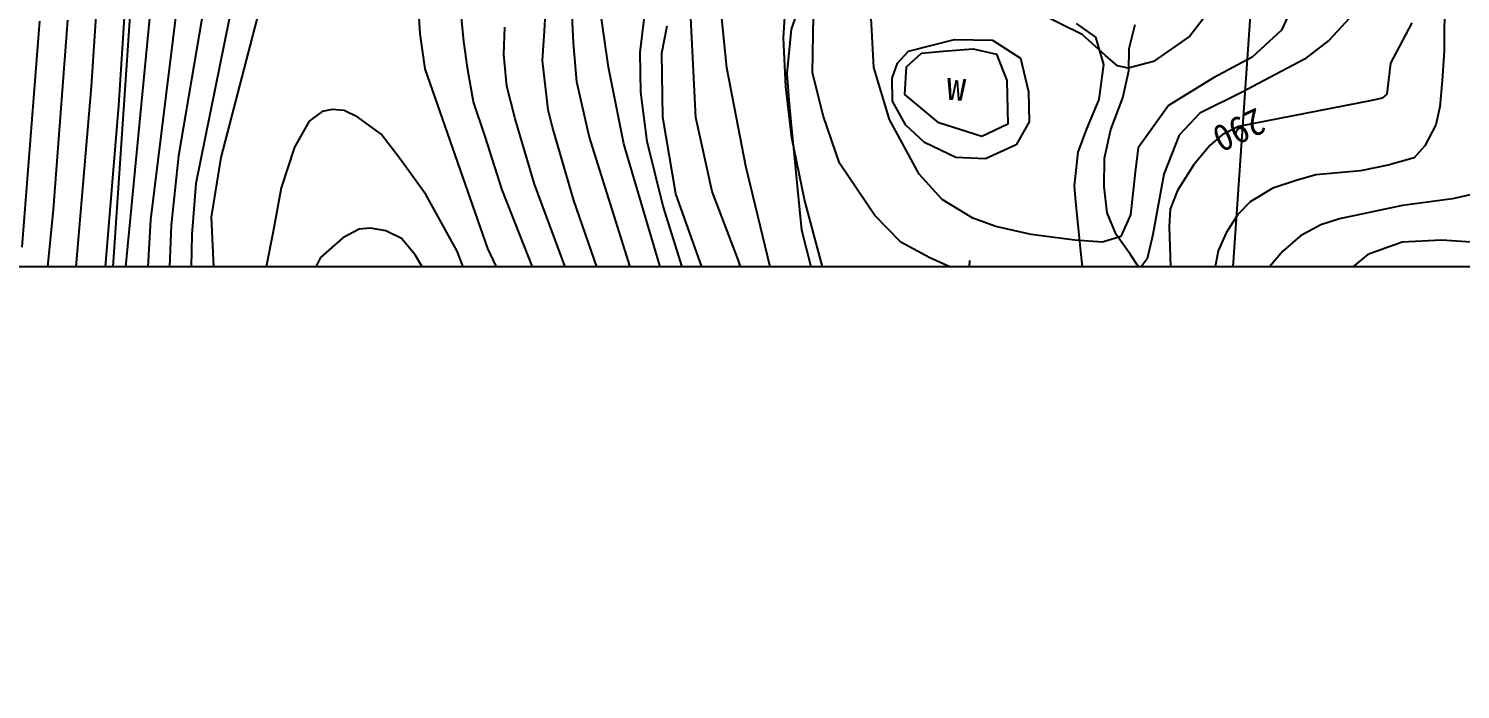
# Model space of a CAD drawing. Header units: millimetres. Extents: x 9574 to 10370, y 1103 to 1809.
# Drawn here: x 9757.6 to 9885.7, y 1363.4 to 1422.4 of the extents above; entities that cross this region are included whole.
import ezdxf
from ezdxf.xclip import XClip

# ---------------------------------------------------------------- set-up
doc = ezdxf.new("R2010")
doc.units = ezdxf.units.MM
doc.header["$LTSCALE"] = 10
doc.header["$MEASUREMENT"] = 0
doc.header["$XCLIPFRAME"] = 2
doc.layers.add('TX-PAPR', color=2, linetype='Continuous', plot=False)
doc.layers.add('TZ-BASE', color=253, linetype='Continuous')
doc.styles.add('HANA', font='GulimChe.ttf')

# ---------------------------------------------------------------- blocks, each defined once
blk = doc.blocks.new('JD-DHGFJ67SF3CG')
at = {"layer": 'TZ-BASE'}
for p, q in [((197.66, -183.84), (223.29, 192.03)), ((97.46, -183.4), (122.65, 186.02)), ((120.35, -42.65, 300), (114.49, -65.24, 300)), ((116.46, -46.78, 299), (112.26, -67.55, 299)), ((167.44, -57.67, 289), (167.58, -48.4, 289)), ((132.32, -54.19, 300), (132.07, -49.78, 300)), ((143.46, -53.91, 297), (143.67, -49.8, 297)), ((211.44, -49.41, 288), (209.41, -53.85, 288)), ((103.39, -51.23, 294), (102.88, -58.89, 294)), ((136.23, -54.87, 299), (135.88, -51.18, 299)), ((165.54, -53.78, 287.91), (166.71, -50.52, 287.91)), ((203.78, -50.99, 287), (201.2, -54.4, 287)), ((223.99, -50.53, 291), (223.96, -55.69, 291)), ((105.91, -51.33, 295), (105.32, -60.58, 295)), ((110.52, -52, 297), (108.2, -70.82, 297)), ((112.99, -51.62, 298), (110.7, -65.08, 298)), ((146.05, -55, 296), (145.88, -51.95, 296)), ((149.17, -57.17, 295), (148.35, -51.37, 295)), ((152, -55.85, 294), (152.5, -51.9, 294)), ((159.76, -57.21, 291), (159.28, -52.48, 291)), ((164.84, -54.55, 290), (165.05, -51.26, 290)), ((172.92, -57.18, 288), (172.64, -52.21, 288)), ((191.56, -54.24, 287), (187.73, -52.37, 287)), ((215.81, -52.43, 289), (213.67, -54.76, 289)), ((98.25, -53.06, 292), (98.18, -54.17, 292)), ((100.77, -52.97, 293), (99.48, -69.88, 293)), ((108.09, -52.78, 296), (104.8, -87.17, 296)), ((139.81, -56.03, 298), (139.9, -53.59, 298)), ((153.95, -55.91, 293), (154.43, -53.46, 293)), ((157, -61.65, 292), (156.53, -52.76, 292)), ((165.16, -57.73, 287.91), (165.54, -53.78, 287.91)), ((191.03, -53.25, 287.91), (192.75, -54.48, 287.91)), ((195.77, -55.5, 272.43), (196.3, -53.36, 272.43)), ((221.07, -53.21, 290), (219.14, -56.82, 290)), ((98.18, -54.17, 292), (96.67, -73.26, 292)), ((132.76, -57.3, 300), (132.32, -54.19, 300)), ((136.59, -57.41, 299), (136.23, -54.87, 299)), ((143.28, -56.57, 297), (143.46, -53.91, 297)), ((146.35, -58.47, 296), (146.05, -55, 296)), ((165.03, -58.92, 290), (164.84, -54.55, 290)), ((176.03, -55.73, 287.91), (180.13, -54.7, 287.91)), ((180.13, -54.7, 287.91), (183.54, -54.75, 287.91)), ((183.54, -54.75, 287.91), (186.03, -56.35, 287.91)), ((193.66, -56.12, 287), (191.56, -54.24, 287)), ((192.75, -54.48, 287.91), (193.48, -56.92, 287.91)), ((201.2, -54.4, 287), (197.95, -56.66, 287)), ((209.41, -53.85, 288), (206.77, -56.27, 288)), ((213.67, -54.76, 289), (211.45, -56.46, 289)), ((140.07, -58.86, 298), (139.81, -56.03, 298)), ((152.08, -59.39, 294), (152, -55.85, 294)), ((154.05, -61.62, 293), (153.95, -55.91, 293)), ((175.05, -56.82, 287.91), (176.03, -55.73, 287.91)), ((175.84, -57.13, 287.14), (177.17, -55.91, 287.14)), ((177.17, -55.91, 287.14), (179.12, -55.73, 287.14)), ((179.12, -55.73, 287.14), (181.81, -55.53, 287.14)), ((181.81, -55.53, 287.14), (183.91, -55.99, 287.14)), ((183.91, -55.99, 287.14), (184.83, -58.37, 287.14)), ((186.03, -56.35, 287.91), (186.77, -59.37, 287.91)), ((194.71, -57.05, 287), (193.66, -56.12, 287)), ((195.74, -57.49, 272.43), (195.77, -55.5, 272.43)), ((206.77, -56.27, 288), (203.3, -58.13, 288)), ((223.96, -55.69, 291), (223.78, -58.35, 291)), ((138.38, -73.37, 300), (132.76, -57.3, 300)), ((137.08, -60.26, 299), (136.59, -57.41, 299)), ((143.79, -60.98, 297), (143.28, -56.57, 297)), ((150.54, -64.01, 295), (149.17, -57.17, 295)), ((161.47, -66.01, 291), (159.76, -57.21, 291)), ((174.33, -61.85, 288), (172.92, -57.18, 288)), ((174.56, -58.15, 287.91), (175.05, -56.82, 287.91)), ((175.69, -59.62, 287.14), (175.84, -57.13, 287.14)), ((193.48, -56.92, 287.91), (193.05, -60.06, 287.91)), ((195.69, -57.24, 287), (194.71, -57.05, 287)), ((195.21, -59.9, 272.43), (195.74, -57.49, 272.43)), ((197.95, -56.66, 287), (195.69, -57.24, 287)), ((211.45, -56.46, 289), (205.81, -59.42, 289)), ((219.14, -56.82, 290), (218.83, -59.57, 290)), ((102.88, -58.89, 294), (101.32, -77.3, 294)), ((140.83, -61.79, 298), (140.07, -58.86, 298)), ((147.45, -63.34, 296), (146.35, -58.47, 296)), ((165.57, -63.49, 290), (165.03, -58.92, 290)), ((165.34, -60.12, 287.91), (165.16, -57.73, 287.91)), ((168.41, -61.57, 289), (167.44, -57.67, 289)), ((174.6, -60.21, 287.91), (174.56, -58.15, 287.91)), ((184.83, -58.37, 287.14), (184.91, -62.26, 287.14)), ((203.3, -58.13, 288), (199.29, -60.58, 288)), ((223.78, -58.35, 291), (223.57, -60.71, 291)), ((152.64, -63.82, 294), (152.08, -59.39, 294)), ((165.53, -62.06, 287.91), (165.34, -60.12, 287.91)), ((175.79, -62.35, 287.91), (174.6, -60.21, 287.91)), ((178.73, -62.15, 287.14), (175.69, -59.62, 287.14)), ((186.77, -59.37, 287.91), (186.82, -62.05, 287.91)), ((193.05, -60.06, 287.91), (191.95, -62.69, 287.91)), ((194.14, -62.73, 272.43), (195.21, -59.9, 272.43)), ((205.81, -59.42, 289), (202.09, -61.27, 289)), ((217.49, -60.14, 290), (205.56, -62.47, 290)), ((218.41, -59.94, 290), (217.49, -60.14, 290)), ((218.83, -59.57, 290), (218.41, -59.94, 290)), ((105.32, -60.58, 295), (104.1, -75.26, 295)), ((123.55, -61.12, 301), (122.4, -61.99, 301)), ((124.44, -60.96, 301), (123.55, -61.12, 301)), ((125.53, -61.04, 301), (124.44, -60.96, 301)), ((126.73, -61.63, 301), (125.53, -61.04, 301)), ((138.13, -63.36, 299), (137.08, -60.26, 299)), ((144.16, -62.52, 297), (143.79, -60.98, 297)), ((199.29, -60.58, 288), (196.56, -64.36, 288)), ((202.09, -61.27, 289), (200.23, -63.25, 289)), ((223.57, -60.71, 291), (223.22, -62.33, 291)), ((122.4, -61.99, 301), (121.07, -64.31, 301)), ((128.82, -63.16, 301), (126.73, -61.63, 301)), ((142.56, -67.63, 298), (140.83, -61.79, 298)), ((146.06, -69.08, 297), (144.16, -62.52, 297)), ((155.21, -68.5, 293), (154.05, -61.62, 293)), ((158.44, -68.29, 292), (157, -61.65, 292)), ((165.86, -65.32, 287.91), (165.53, -62.06, 287.91)), ((169.86, -65.75, 289), (168.41, -61.57, 289)), ((176.97, -66.73, 288), (174.33, -61.85, 288)), ((177.45, -63.89, 287.91), (175.79, -62.35, 287.91)), ((182.58, -63.35, 287.14), (178.73, -62.15, 287.14)), ((184.91, -62.26, 287.14), (182.58, -63.35, 287.14)), ((186.82, -62.05, 287.91), (185.66, -64.11, 287.91)), ((191.95, -62.69, 287.91), (191.17, -64.77, 287.91)), ((193.56, -65.3, 272.43), (194.14, -62.73, 272.43)), ((205.56, -62.47, 290), (204.08, -63.22, 290)), ((223.22, -62.33, 291), (222.22, -64.21, 291)), ((130.5, -65.32, 301), (128.82, -63.16, 301)), ((139.65, -68.14, 299), (138.13, -63.36, 299)), ((154.44, -85.67, 296), (147.45, -63.34, 296)), ((156.99, -85.72, 295), (150.54, -64.01, 295)), ((154.06, -69.6, 294), (152.64, -63.82, 294)), ((166.7, -68.99, 290), (165.57, -63.49, 290)), ((180.25, -65.23, 287.91), (177.45, -63.89, 287.91)), ((200.23, -63.25, 289), (198.87, -66.74, 289)), ((204.08, -63.22, 290), (202.98, -64.17, 290)), ((110.7, -65.08, 298), (110.04, -71.29, 298)), ((114.49, -65.24, 300), (113.63, -70.57, 300)), ((121.07, -64.31, 301), (119.88, -67.95, 301)), ((132.83, -68.54, 301), (130.5, -65.32, 301)), ((166.13, -68.11, 287.91), (165.86, -65.32, 287.91)), ((182.91, -65.35, 287.91), (180.25, -65.23, 287.91)), ((185.66, -64.11, 287.91), (182.91, -65.35, 287.91)), ((191.17, -64.77, 287.91), (190.86, -67.78, 287.91)), ((193.52, -67.87, 272.43), (193.56, -65.3, 272.43)), ((196.56, -64.36, 288), (196.29, -66.56, 288)), ((202.98, -64.17, 290), (201.51, -65.92, 290)), ((221.27, -65.26, 291), (218.95, -65.92, 291)), ((222.22, -64.21, 291), (221.27, -65.26, 291)), ((163.73, -75.32, 291), (161.47, -66.01, 291)), ((173.01, -70.42, 289), (169.86, -65.75, 289)), ((196.29, -66.56, 288), (195.9, -70.37, 288)), ((201.51, -65.92, 290), (200.08, -68.19, 290)), ((216.48, -66.44, 291), (212.48, -66.79, 291)), ((218.95, -65.92, 291), (216.48, -66.44, 291)), ((112.26, -67.55, 299), (111.89, -72.11, 299)), ((149.29, -85.73, 298), (142.56, -67.63, 298)), ((179.04, -68.98, 288), (176.97, -66.73, 288)), ((190.86, -67.78, 287.91), (190.97, -69.19, 287.91)), ((193.81, -70.19, 272.43), (193.52, -67.87, 272.43)), ((198.87, -66.74, 289), (197.89, -72.12, 289)), ((210.7, -67.3, 291), (208.61, -67.99, 291)), ((212.48, -66.79, 291), (210.7, -67.3, 291)), ((119.88, -67.95, 301), (119.17, -71.84, 301)), ((135.62, -73.62, 301), (132.83, -68.54, 301)), ((146.75, -85.97, 299), (139.65, -68.14, 299)), ((151.83, -85.57, 297), (146.06, -69.08, 297)), ((157.64, -75.31, 293), (155.21, -68.5, 293)), ((160.81, -74.45, 292), (158.44, -68.29, 292)), ((166.49, -71.74, 287.91), (166.13, -68.11, 287.91)), ((168.6, -75.97, 290), (166.7, -68.99, 290)), ((181.78, -70.65, 288), (179.04, -68.98, 288)), ((200.08, -68.19, 290), (199.45, -69.86, 290)), ((208.61, -67.99, 291), (206.59, -69.21, 291)), ((224.69, -68.92, 292), (220.22, -69.54, 292)), ((226.93, -68.43, 292), (224.69, -68.92, 292)), ((99.48, -69.88, 293), (98.15, -82.98, 293)), ((156, -75.73, 294), (154.06, -69.6, 294)), ((175.32, -72.81, 289), (173.01, -70.42, 289)), ((190.97, -69.19, 287.91), (191.17, -71.26, 287.91)), ((194.61, -72.12, 272.43), (193.81, -70.19, 272.43)), ((195.9, -70.37, 288), (195.03, -72.29, 288)), ((199.45, -69.86, 290), (199.35, -71.42, 290)), ((205.49, -70.34, 291), (204.46, -71.97, 291)), ((206.59, -69.21, 291), (205.49, -70.34, 291)), ((220.22, -69.54, 292), (214.6, -70.73, 292)), ((108.2, -70.82, 297), (107.41, -84.53, 297)), ((110.04, -71.29, 298), (109.47, -85.9, 298)), ((113.63, -70.57, 300), (114.22, -83.82, 300)), ((126.85, -71.64, 302), (125.41, -72.42, 302)), ((127.88, -71.56, 302), (126.85, -71.64, 302)), ((129.25, -71.8, 302), (127.88, -71.56, 302)), ((167.38, -75.33, 287.91), (166.49, -71.74, 287.91)), ((183.83, -71.41, 288), (181.78, -70.65, 288)), ((187, -72.12, 288), (183.83, -71.41, 288)), ((191.17, -71.26, 287.91), (191.41, -73.63, 287.91)), ((199.35, -71.42, 290), (199.56, -77.68, 290)), ((212.91, -71.26, 292), (211.09, -72.24, 292)), ((214.6, -70.73, 292), (212.91, -71.26, 292)), ((111.89, -72.11, 299), (111.59, -86.64, 299)), ((119.17, -71.84, 301), (118.16, -77.03, 301)), ((125.41, -72.42, 302), (123.39, -74.18, 302)), ((130.66, -72.48, 302), (129.25, -71.8, 302)), ((131.88, -73.95, 302), (130.66, -72.48, 302)), ((177.94, -74.22, 289), (175.32, -72.81, 289)), ((190.92, -72.63, 288), (187, -72.12, 288)), ((193.39, -72.8, 288), (190.92, -72.63, 288)), ((195.03, -72.29, 288), (193.39, -72.8, 288)), ((195.85, -73.87, 272.43), (194.61, -72.12, 272.43)), ((197.89, -72.12, 289), (197.37, -74.31, 289)), ((204.46, -71.97, 291), (203.72, -73.57, 291)), ((211.09, -72.24, 292), (209.52, -73.61, 292)), ((220.19, -72.82, 293), (217.11, -73.9, 293)), ((223.74, -72.63, 293), (220.19, -72.82, 293)), ((227.69, -72.9, 293), (223.74, -72.63, 293)), ((123.39, -74.18, 302), (121.54, -77.84, 302)), ((133.12, -76.08, 302), (131.88, -73.95, 302)), ((139.68, -83.75, 301), (135.62, -73.62, 301)), ((142.83, -82.92, 300), (138.38, -73.37, 300)), ((181.31, -75.69, 289), (177.94, -74.22, 289)), ((191.41, -73.63, 287.91), (191.62, -75.72, 287.91)), ((197.03, -75.61, 272.43), (195.85, -73.87, 272.43)), ((203.72, -73.57, 291), (202.5, -80.04, 291)), ((209.52, -73.61, 292), (208.11, -75.26, 292)), ((217.11, -73.9, 293), (214.61, -75.98, 293)), ((162.92, -81.24, 292), (160.81, -74.45, 292)), ((181.49, -74.44, 293.5), (181.28, -77.43, 293.5)), ((197.37, -74.31, 289), (196.55, -75.37, 289))]:
    blk.add_line(p, q, dxfattribs=at)
at = {"layer": 'TZ-BASE', "style": 'HANA'}
for s, height, rotation, p in [('w', 2.63, 356.0983, (179.37, -60.07)), ('290', 2.4, 205.1472, (207.2, -60.73, 290))]:
    blk.add_text(s, height=height, rotation=rotation, dxfattribs=at).set_placement(p)

msp = doc.modelspace()

# ---------------------------------------------------------------- linework, layer by layer
at = {"layer": 'TX-PAPR', "flags": 128}
msp.add_lwpolyline([(10357.55, 1401.15), (9662.94, 1401.15), (9657.69, 1551.15), (10362.8, 1551.15), (10357.55, 1401.15)], dxfattribs=at)

# ---------------------------------------------------------------- block references
at = {"layer": 'TZ-BASE'}
ref = msp.add_blockref('JD-DHGFJ67SF3CG', (9660.32, 1476.15), dxfattribs=at)
XClip(ref).set_block_clipping_path([(697.2310137717, -75.0000549746), (2.6260664882, -75.000000207), (-2.6260664881, 75.0000002071), (702.4831704018, 74.9999446113)])

doc.saveas('drawing.dxf')
